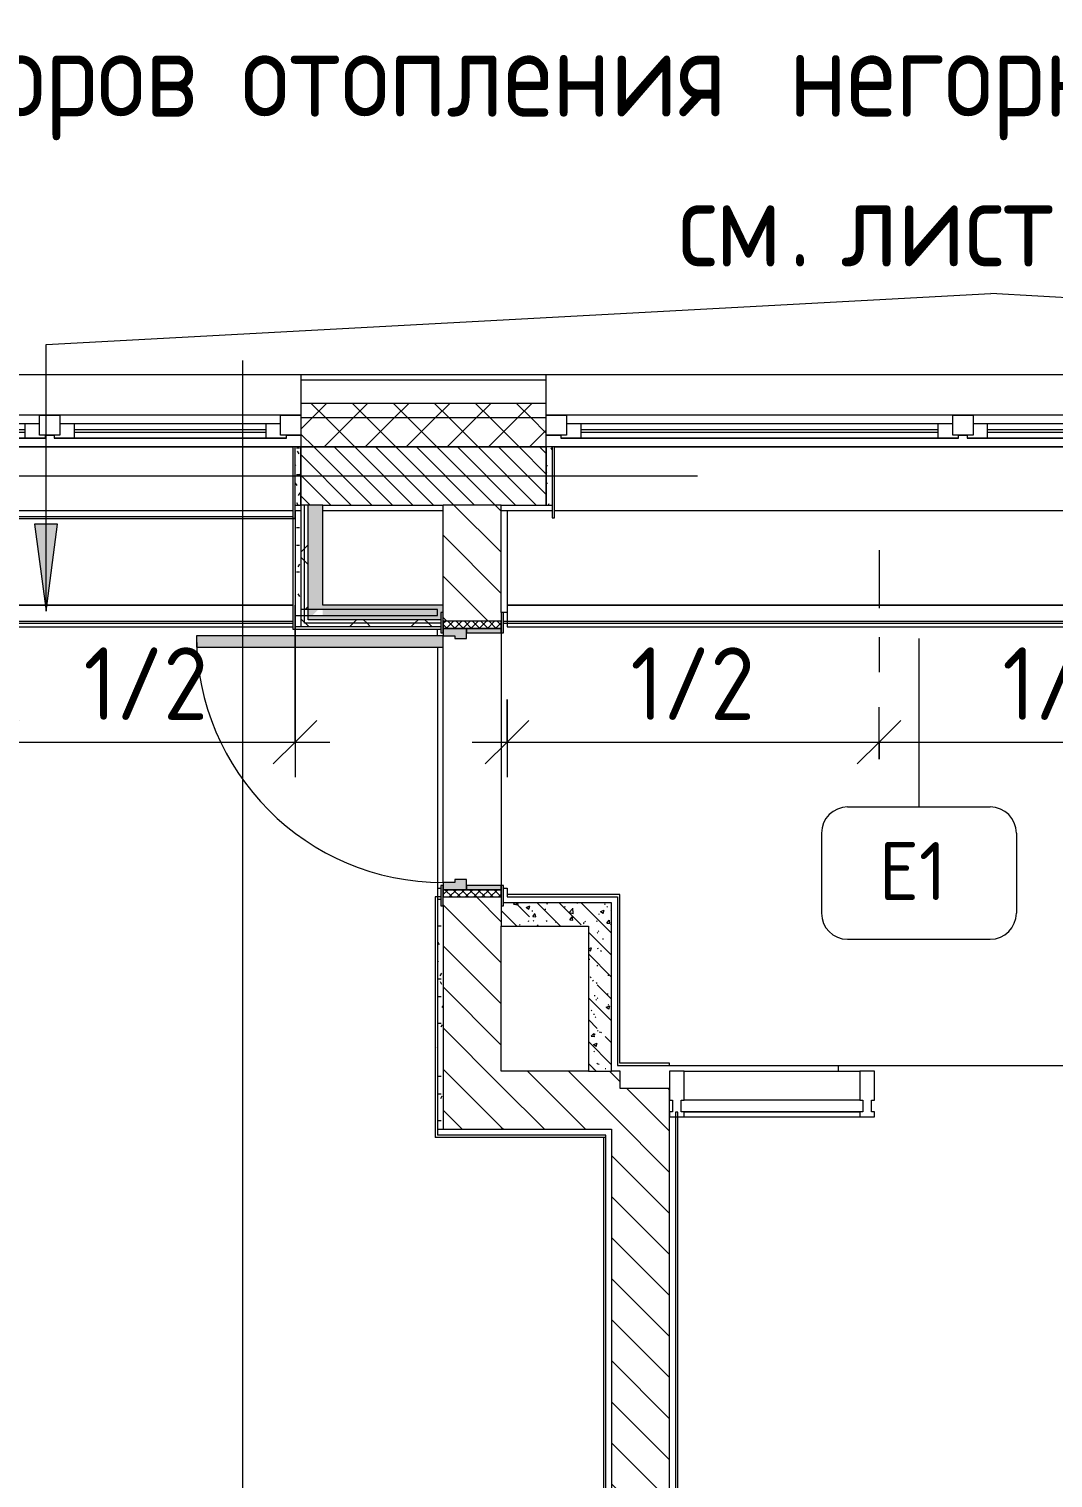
# Model space of a CAD drawing. Header units: millimetres. Extents: x -7229 to 200285, y -8553 to 29000.
# Drawn here: x 152079 to 155606, y 23549 to 28540 of the extents above; entities that cross this region are included whole.
import ezdxf

# ---------------------------------------------------------------- set-up
doc = ezdxf.new("R2010")
doc.units = ezdxf.units.MM
doc.linetypes.add('ADSK_Штрих_ш2 п1', pattern=[300, 200, -100])
doc.linetypes.add('Осевая', pattern=[15875, 3175, -2381.25, 7937.5, -2381.25])
for name, color, linetype, lineweight in [('A-ANNO-DIMS', 7, 'Continuous', 9), ('A-ANNO-DIMS-100', 7, 'Continuous', 9), ('A-DETL-4', 7, 'ADSK_Штрих_ш2 п1', 9), ('A-GLAZ-2', 7, 'Continuous', 9), ('A-GLAZ-CWMG-3', 7, 'Continuous', 9), ('A-WALL-2', 7, 'Continuous', 9), ('A-WALL-4', 7, 'Continuous', 13), ('G-ANNO-TEXT', 7, 'Continuous', 9), ('I-WALL-7', 7, 'Continuous', 9), ('Марки для знаков', 7, 'Continuous', 9), ('Оси', 7, 'Continuous', 9), ('Оси-2', 7, 'Осевая', 9)]:
    doc.layers.add(name, color=color, linetype=linetype, lineweight=lineweight)
for name, color, linetype, lineweight, true_color in [('A-DOOR-5', 7, 'Continuous', 9, 0xaaaaaa), ('A-DOOR-6', 7, 'Continuous', 9, 0xe2e2e2), ('A-DOOR-FRAM-4', 7, 'Continuous', 9, 0xe2e2e2), ('A-DOOR-FRAM-5', 7, 'Continuous', 9, 0xaaaaaa), ('A-FLOR-3', 7, 'Continuous', 9, 0xaaaaaa), ('I-WALL-1', 7, 'Continuous', 5, 0xe7e7e7), ('I-WALL-8', 7, 'Continuous', 9, 0x787878), ('I-WALL-9', 9, 'Continuous', 9, 0x808080)]:
    doc.layers.add(name, color=color, linetype=linetype, lineweight=lineweight, true_color=true_color)
doc.styles.add('GOST Common_1', font='GOST_Common.ttf', dxfattribs={"height": 200})
doc.styles.add('GOST Common_2', font='GOST_Common.ttf', dxfattribs={"width": 0.9, "height": 300})
doc.styles.add('ISOCPEUR_1', font='isocpeur.ttf', dxfattribs={"width": 0.9, "height": 250})
doc.dimstyles.new('ISO-2_5_0_9К_БОЛЬШОЙ', dxfattribs={"dimscale": 304.8, "dimtxt": 248.995294, "dimasz": 0.492126, "dimexe": 0.393701, "dimexo": 0.984252, "dimgap": 0, "dimtad": 1, "dimdec": 0, "dimrnd": 10, "dimzin": 0, "dimdsep": 46, "dimtxsty": 'ISOCPEUR_1', "dimblk1": 'OBLIQUE', "dimblk2": 'OBLIQUE', "dimsah": 1, "dimcen": 0.09, "dimdle": 0.393701, "dimazin": 0, "dimtfac": 1, "dimtdec": 4, "dimtix": 1, "dimtmove": 0, "dimatfit": 3, "dimfxl": 1, "dimtvp": 1, "dimtolj": 1, "dimtzin": 0, "dimarcsym": 2})
pattern_1 = [(135, (96155.96, 0), (-70.71068, -70.71068), [])]
pattern_2 = [(45, (96155.96, 0), (-70.71068, 70.71068), []), (135, (96155.96, 0), (-70.71068, -70.71068), [])]
pattern_3 = [(135, (96155.96, 0), (-75.43415, -75.43415), [106.68, -17.78, 3.556, -17.78]), (135, (96155.96, 75.39), (-75.43415, -75.43415), []), (50, (96155.96, 0), (127.52922, -11.15758), [13.335, -146.685]), (355, (96155.96, 0), (-24.66966, 133.74002), [10.668, -117.348]), (100.451, (96166.59, -0.93), (102.85973, 122.58178), [11.333, -124.663]), (46.184, (96155.96, 35.56), (189.75516, -29.43036), [20.002, -220.027]), (96.636, (96171.77, 33.1), (166.1822, 173.1996), [17, -186.995]), (351.184, (96155.96, 35.56), (166.18393, 173.1976), [16.002, -176.022]), (21, (96173.74, 26.67), (106.13027, -71.58603), [13.335, -146.685]), (326, (96173.74, 26.67), (43.26188, 128.93175), [10.668, -117.348]), (71.451, (96182.58, 20.7), (149.39198, 57.34505), [11.333, -124.663]), (37.5, (96155.96, 0), (2.162228, 59.188357), [3.353, -112.573, 3.353, -115.773, -117.792]), (37.5, (96155.96, 0), (2.162228, 59.188357), [-235.052, 3.353, -114.44]), (7.5, (96155.96, 0), (46.77386, 70.12615), [3.353, -64.567, 3.353, -109.906, -44.894]), (7.5, (96155.96, 0), (46.77386, 70.12615), [-181.178, 3.353, -41.542]), (327.5, (96116.31, 0), (94.91367, -4.010093), [3.353, -41.097, 3.353, -135.331, -184.023]), (327.5, (96116.31, 0), (94.91367, -4.010093), [-183.134, 3.353, -180.67]), (317.5, (96098.53, 0), (103.69057, 17.79882), [3.353, -54.432, 3.353, -88.748, -130.683]), (317.5, (96098.53, 0), (103.69057, 17.79882), [-149.885, 3.353, -127.33])]
pattern_4 = [(45, (96155.96, 0), (-106.066, 106.066), []), (135, (96155.96, 0), (-106.066, -106.066), [])]
pattern_5 = [(0, (96155.96, 0), (121.92, 30.48), [10.058, -81.382, 10.058, -81.382, -487.68]), (0, (96155.96, 0), (121.92, 30.48), [-182.88, 10.058, -172.822, 10.058, -81.382, -213.36]), (0, (96155.96, 0), (121.92, 30.48), [-457.2, 10.058, -50.902, 10.058, -142.342]), (120, (96201.68, 15.24), (-87.356454, 90.345817), [10.058, -81.382, 10.058, -81.382, -487.68]), (120, (96201.68, 15.24), (-87.356454, 90.345817), [-182.88, 10.058, -172.822, 10.058, -81.382, -213.36]), (120, (96201.68, 15.24), (-87.356454, 90.345817), [-457.2, 10.058, -50.902, 10.058, -142.342]), (240, (96216.92, 76.2), (-34.563546, -120.825817), [10.058, -81.382, 10.058, -81.382, -487.68]), (240, (96216.92, 76.2), (-34.563546, -120.825817), [-182.88, 10.058, -172.822, 10.058, -81.382, -213.36]), (240, (96216.92, 76.2), (-34.563546, -120.825817), [-457.2, 10.058, -50.902, 10.058, -142.342])]

# ---------------------------------------------------------------- blocks, each defined once
blk = doc.blocks.new('Прямоугольный импост - Импост структурный с накладкой - 160мм Темный-32302292-План монтажа зашивок 1 этажа  в осях 12-23 лист 1')
at = {"layer": 'A-GLAZ-CWMG-3'}
for p, q in [((-50, 40), (-50, 140)), ((-50, 140), (0, 140)), ((0, 140), (0, 40)), ((-40, 40), (-50, 40)), ((-50, -17), (-50, 0)), ((-50, 0), (-40, 0)), ((-40, 0), (-40, 40)), ((-10, 40), (-10, 0)), ((0, 40), (-10, 40)), ((-10, 0), (0, 0)), ((0, 0), (0, -17)), ((0, -17), (-50, -17))]:
    blk.add_line(p, q, dxfattribs=at)
blk = doc.blocks.new('110_Дверь_СКБ_1Ст_Внутренняя1 - Д-11л 950х2100-32173567-План монтажа зашивок 1 этажа  в осях 12-23 лист 1')
at = {"layer": 'A-DOOR-5'}
h = blk.add_hatch(dxfattribs=at)
h.set_pattern_fill('FP_16', color=256, style=0, pattern_type=2)
h.set_pattern_definition([(135, (1826.41, 164.685), (-14.14214, -14.14214), []), (225, (1826.41, 164.685), (14.14214, -14.14214), [])])
h.paths.add_polyline_path([(462.5, -100), (487.5, -100), (487.5, 100), (462.5, 100)])
at = {"layer": 'A-DOOR-6'}
h = blk.add_hatch(color=256, dxfattribs=at)
h.paths.add_polyline_path([(-437.5, 20), (-402.5, 20), (-402.5, 60), (-412.5, 60), (-412.5, 100), (-437.5, 100)])
h.paths.add_polyline_path([(427.5, 20), (462.5, 20), (462.5, 100), (437.5, 100), (437.5, 60), (427.5, 60), (427.5, 44)])
at = {"layer": 'A-DOOR-FRAM-4'}
for points in [[(397.5, 590), (397.5, 100), (437.5, 100), (437.5, 950), (397.5, 950), (397.5, 590.4)], [(-492.5, 100), (-422.5, 100), (-422.5, 108), (-492.5, 108)], [(447.5, 108), (447.5, 100), (517.5, 100), (517.5, 108), (459.5, 108)], [(-437.5, -100), (-422.5, -100), (-422.5, 20), (-437.5, 20)], [(447.5, -100), (462.5, -100), (462.5, 20), (447.5, 20)], [(-492.5, -100), (-492.5, -108), (-422.5, -108), (-422.5, -100), (-482.5, -100)], [(447.5, -102.3), (447.5, -108), (517.5, -108), (517.5, -100), (447.5, -100)]]:
    blk.add_hatch(color=256, dxfattribs=at).paths.add_polyline_path(points)
at = {"layer": 'A-DOOR-FRAM-5'}
h = blk.add_hatch(dxfattribs=at)
h.set_pattern_fill('FP_17', color=256, style=0, pattern_type=2)
h.set_pattern_definition([(45, (-296.384, 164.685), (-14.1421, 14.1421), []), (135, (-296.384, 164.685), (-14.1421, -14.1421), [])])
h.paths.add_polyline_path([(-462.5, -100), (-437.5, -100), (-437.5, 100), (-462.5, 100)])
at = {"layer": 'A-DOOR-5'}
for p, q in [((437.5, 950), (397.5, 950)), ((397.5, 950), (397.5, 100)), ((437.5, 100), (437.5, 950)), ((397.5, 100), (437.5, 100))]:
    blk.add_line(p, q, dxfattribs=at)
blk.add_arc((437.5, 100), 850, 90, 180, dxfattribs=at)
at = {"layer": 'A-DOOR-FRAM-5'}
for p, q in [((-422.5, 108), (-492.5, 108)), ((-492.5, 108), (-492.5, 100)), ((-492.5, 100), (-422.5, 100)), ((-437.5, 100), (-462.5, 100)), ((-462.5, 100), (-462.5, -100)), ((-412.5, 100), (-437.5, 100)), ((-437.5, 100), (-437.5, 20)), ((-437.5, -100), (-437.5, 100)), ((-422.5, 100), (-437.5, 100)), ((-437.5, 100), (-437.5, 99)), ((-422.5, 100), (-422.5, 108)), ((-422.5, 99), (-422.5, 100)), ((-412.5, 60), (-412.5, 100)), ((437.5, 100), (437.5, 60)), ((462.5, 100), (437.5, 100)), ((517.5, 108), (447.5, 108)), ((447.5, 108), (447.5, 100)), ((462.5, 100), (447.5, 100)), ((447.5, 100), (447.5, 99)), ((447.5, 100), (517.5, 100)), ((462.5, 20), (462.5, 100)), ((487.5, 100), (462.5, 100)), ((462.5, 100), (462.5, -100)), ((462.5, 99), (462.5, 100)), ((487.5, -100), (487.5, 100)), ((517.5, 100), (517.5, 108)), ((-437.5, 99), (-422.5, 99)), ((-402.5, 60), (-412.5, 60)), ((-402.5, 20), (-402.5, 60)), ((437.5, 60), (427.5, 60)), ((427.5, 60), (427.5, 20)), ((447.5, 99), (462.5, 99)), ((-437.5, 20), (-402.5, 20)), ((-422.5, 20), (-437.5, 20)), ((-437.5, 20), (-437.5, -100)), ((-422.5, -100), (-422.5, 20)), ((427.5, 20), (462.5, 20)), ((462.5, 20), (447.5, 20)), ((447.5, 20), (447.5, -100)), ((462.5, -100), (462.5, 20)), ((-422.5, -100), (-492.5, -100)), ((-492.5, -100), (-492.5, -108)), ((-492.5, -108), (-422.5, -108)), ((-462.5, -100), (-437.5, -100)), ((-437.5, -100), (-422.5, -100)), ((-422.5, -108), (-422.5, -100)), ((447.5, -100), (462.5, -100)), ((517.5, -100), (447.5, -100)), ((447.5, -100), (447.5, -108)), ((447.5, -108), (517.5, -108)), ((462.5, -100), (487.5, -100)), ((517.5, -108), (517.5, -100))]:
    blk.add_line(p, q, dxfattribs=at)
blk = doc.blocks.new('PNS_Панель прямоугольная - Нр_Стекло - 40мм-32305525-План монтажа зашивок 1 этажа  в осях 12-23 лист 1')
at = {"layer": 'A-GLAZ-2'}
for p, q in [((-312.5, 0), (312.5, 0)), ((302.5, 0), (-302.5, 0)), ((-302.5, -40), (302.5, -40))]:
    blk.add_line(p, q, dxfattribs=at)
blk = doc.blocks.new('Прямоугольный импост - Импост структурный с накладкой - 160мм Темный-32302294-План монтажа зашивок 1 этажа  в осях 12-23 лист 1')
at = {"layer": 'A-GLAZ-CWMG-3'}
for p, q in [((-25, 40), (-25, 140)), ((-25, 140), (25, 140)), ((25, 140), (25, 40)), ((-15, 40), (-25, 40)), ((-25, -17), (-25, 0)), ((-25, 0), (-15, 0)), ((-15, 0), (-15, 40)), ((15, 40), (15, 0)), ((25, 40), (15, 40)), ((15, 0), (25, 0)), ((25, 0), (25, -17)), ((25, -17), (-25, -17))]:
    blk.add_line(p, q, dxfattribs=at)
blk = doc.blocks.new('Прямоугольный импост - Импост структурный с накладкой - 160мм Темный-32305521-План монтажа зашивок 1 этажа  в осях 12-23 лист 1')
at = {"layer": 'A-GLAZ-CWMG-3'}
for p, q in [((58180, 24950), (58785, 24950)), ((58180, 24793), (58785, 24793))]:
    blk.add_line(p, q, dxfattribs=at)
blk = doc.blocks.new('120_Окно_СКБ_2Ст - 120_Окно_СКБ_2Ст 2100х2400 _мал створка справа_-19092174-План монтажа зашивок 1 этажа  в осях 12-23 лист 1')
at = {"layer": 'A-GLAZ-2'}
for p, q in [((-1050, -75), (-1050, -5)), ((-1050, -5), (-980, -5)), ((1050, -5), (-1050, -5)), ((-980, -5), (-980, -75)), ((150, -35), (-980, -35)), ((-980, -35), (-980, -75)), ((-930, -85), (-930, -35)), ((100, -85), (100, -35)), ((150, -75), (150, -5)), ((150, -5), (220, -5)), ((150, -75), (150, -35)), ((220, -5), (220, -75)), ((980, -35), (220, -35)), ((220, -35), (220, -75)), ((270, -85), (270, -35)), ((930, -85), (930, -35)), ((980, -75), (980, -5)), ((980, -5), (1050, -5)), ((980, -75), (980, -35)), ((1050, -5), (1050, -75)), ((-980, -75), (-1050, -75)), ((-1050, -75), (-1000, -75)), ((-980, -75), (-1000, -75)), ((-1000, -75), (-1000, -85)), ((-1000, -85), (170, -85)), ((170, -85), (-1000, -85)), ((-930, -55), (100, -55)), ((100, -65), (-930, -65)), ((220, -75), (150, -75)), ((170, -75), (150, -75)), ((170, -75), (200, -75)), ((170, -85), (170, -75)), ((220, -75), (200, -75)), ((200, -75), (200, -85)), ((200, -85), (1000, -85)), ((1000, -85), (200, -85)), ((270, -55), (930, -55)), ((930, -65), (270, -65)), ((1050, -75), (980, -75)), ((1000, -75), (980, -75)), ((1000, -75), (1050, -75)), ((1000, -85), (1000, -75))]:
    blk.add_line(p, q, dxfattribs=at)
blk = doc.blocks.new('120_Окно_СКБ_2Ст - 120_Окно_СКБ_2Ст 2300х2400 _мал створка справа_-19949978-План монтажа зашивок 1 этажа  в осях 12-23 лист 1')
at = {"layer": 'A-GLAZ-2'}
for p, q in [((-1150, -75), (-1150, -5)), ((-1150, -5), (-1080, -5)), ((1150, -5), (-1150, -5)), ((-1080, -5), (-1080, -75)), ((250, -35), (-1080, -35)), ((-1080, -35), (-1080, -75)), ((-1030, -85), (-1030, -35)), ((200, -85), (200, -35)), ((250, -75), (250, -5)), ((250, -5), (320, -5)), ((250, -75), (250, -35)), ((320, -5), (320, -75)), ((1080, -35), (320, -35)), ((320, -35), (320, -75)), ((370, -85), (370, -35)), ((1030, -85), (1030, -35)), ((1080, -75), (1080, -5)), ((1080, -5), (1150, -5)), ((1080, -75), (1080, -35)), ((1150, -5), (1150, -75)), ((-1080, -75), (-1150, -75)), ((-1150, -75), (-1100, -75)), ((-1080, -75), (-1100, -75)), ((-1100, -75), (-1100, -85)), ((-1100, -85), (270, -85)), ((270, -85), (-1100, -85)), ((-1030, -55), (200, -55)), ((200, -65), (-1030, -65)), ((320, -75), (250, -75)), ((270, -75), (250, -75)), ((270, -75), (300, -75)), ((270, -85), (270, -75)), ((320, -75), (300, -75)), ((300, -75), (300, -85)), ((300, -85), (1100, -85)), ((1100, -85), (300, -85)), ((370, -55), (1030, -55)), ((1030, -65), (370, -65)), ((1150, -75), (1080, -75)), ((1100, -75), (1080, -75)), ((1100, -75), (1150, -75)), ((1100, -85), (1100, -75))]:
    blk.add_line(p, q, dxfattribs=at)
blk = doc.blocks.new('Зашивка приборов отопления8 - Зашивка приборов отопления-33277697-План монтажа зашивок 1 этажа  в осях 12-23 лист 1')
at = {"layer": 'A-WALL-2'}
for p, q in [((52060.5, 26860), (52060.5, 26852)), ((54112, 26880), (52068, 26880)), ((52068, 26555), (54112, 26555)), ((54112, 26555), (52068, 26555)), ((52068, 26480), (54112, 26480))]:
    blk.add_line(p, q, dxfattribs=at)
blk = doc.blocks.new('Зашивка приборов отопления9 - Зашивка приборов отопления-33277916-План монтажа зашивок 1 этажа  в осях 12-23 лист 1')
at = {"layer": 'A-WALL-2'}
for p, q in [((51570, 26880), (51570, 26555)), ((51725, 26880), (51570, 26880)), ((53977, 26880), (51733, 26880)), ((54140, 26880), (53985, 26880)), ((54140, 26852), (54140, 26880)), ((51570, 26555), (54132, 26555)), ((54132, 26555), (51570, 26555)), ((51570, 26555), (51570, 26480)), ((51570, 26480), (54132, 26480))]:
    blk.add_line(p, q, dxfattribs=at)
blk = doc.blocks.new('DIMBLOCK61-План монтажа зашивок 1 этажа  в осях 12-23 лист 1')
at = {"layer": 'A-ANNO-DIMS-100'}
for p, q in [((152996, 26555), (152996, 25963.2)), ((152996, 26083.2), (152996, 26555)), ((151970, 26084), (151970, 25963.2)), ((151970, 26083.2), (151970, 26084)), ((151970, 26083.2), (153116, 26083.2))]:
    blk.add_line(p, q, dxfattribs=at)
at = {"layer": 'A-ANNO-DIMS-100', "lineweight": 20}
for p, q in [((151970, 26083.2), (152045, 26158.2)), ((152996, 26083.2), (153071, 26158.2)), ((151970, 26083.2), (151895, 26008.2)), ((152996, 26083.2), (152921, 26008.2))]:
    blk.add_line(p, q, dxfattribs=at)
at = {"layer": 'A-ANNO-DIMS-100', "color": 0, "insert": (152267.5, 26409.8), "char_height": 250, "width": 517.144, "attachment_point": 1, "line_spacing_factor": 1.149209, "style": 'ISOCPEUR_1'}
blk.add_mtext('1/2', dxfattribs=at)
blk = doc.blocks.new('_Oblique')
at = {"color": 0, "linetype": 'ByBlock', "lineweight": -2}
blk.add_line((-0.5, -0.5), (0.5, 0.5), dxfattribs=at)
blk = doc.blocks.new('DIMBLOCK66-План монтажа зашивок 1 этажа  в осях 12-23 лист 1')
at = {"layer": 'A-ANNO-DIMS-100'}
for p, q in [((153726, 26230), (153726, 25963.2)), ((153726, 26083.2), (153726, 26230)), ((155007, 26024.3), (155007, 26203.2)), ((153606, 26083.2), (155007, 26083.2)), ((155007, 26083.2), (155007, 26024.3))]:
    blk.add_line(p, q, dxfattribs=at)
at = {"layer": 'A-ANNO-DIMS-100', "lineweight": 20}
for p, q in [((153726, 26083.2), (153801, 26158.2)), ((155007, 26083.2), (155082, 26158.2)), ((153726, 26083.2), (153651, 26008.2)), ((155007, 26083.2), (154932, 26008.2))]:
    blk.add_line(p, q, dxfattribs=at)
at = {"layer": 'A-ANNO-DIMS-100', "color": 0, "insert": (154151, 26409.8), "char_height": 250, "width": 517.144, "attachment_point": 1, "line_spacing_factor": 1.149209, "style": 'ISOCPEUR_1'}
blk.add_mtext('1/2', dxfattribs=at)
blk = doc.blocks.new('DIMBLOCK67-План монтажа зашивок 1 этажа  в осях 12-23 лист 1')
at = {"layer": 'A-ANNO-DIMS-100'}
for p, q in [((155007, 26024.3), (155007, 26203.2)), ((156288, 26172), (156288, 25963.2)), ((156288, 26083.2), (156288, 26172)), ((155007, 26083.2), (156408, 26083.2)), ((155007, 26083.2), (155007, 26024.3))]:
    blk.add_line(p, q, dxfattribs=at)
at = {"layer": 'A-ANNO-DIMS-100', "lineweight": 20}
for p, q in [((155007, 26083.2), (155082, 26158.2)), ((156288, 26083.2), (156363, 26158.2)), ((155007, 26083.2), (154932, 26008.2)), ((156288, 26083.2), (156213, 26008.2))]:
    blk.add_line(p, q, dxfattribs=at)
at = {"layer": 'A-ANNO-DIMS-100', "color": 0, "insert": (155432, 26409.8), "char_height": 250, "width": 517.144, "attachment_point": 1, "line_spacing_factor": 1.149209, "style": 'ISOCPEUR_1'}
blk.add_mtext('1/2', dxfattribs=at)
blk = doc.blocks.new('Марка_Знаки - В прямоуг_Наименование краткое-30718135-План монтажа зашивок 1 этажа  в осях 12-23 лист 1')
at = {"layer": 'Марки для знаков'}
for p, q in [((-2.455, 2.278), (2.455, 2.278)), ((-3.355, 1.378), (-3.355, -1.384)), ((3.355, 1.378), (3.355, -1.378)), ((-2.461, -2.278), (2.455, -2.278))]:
    blk.add_line(p, q, dxfattribs=at)
for centre, radius, start, end in [((-2.455, 1.378), 0.9, 90, 180), ((2.455, 1.378), 0.9, 0, 90), ((-2.461, -1.384), 0.893, 180, 270), ((2.455, -1.378), 0.9, 270, 0)]:
    blk.add_arc(centre, radius, start, end, dxfattribs=at)

msp = doc.modelspace()

# ---------------------------------------------------------------- hatches: boundary and pattern name
at = {"layer": 'A-WALL-2'}
h = msp.add_hatch(dxfattribs=at)
h.set_pattern_fill('FP_133', color=256, style=0, pattern_type=2)
h.set_pattern_definition(pattern_2)
h.paths.add_polyline_path([(178830.4, 27200), (180661.6, 27200), (180661.6, 27250), (176506, 27250), (176506, 27200), (178104.9, 27200)])
h.paths.add_polyline_path([(172906, 27200), (173406, 27200), (173406, 27250), (172506, 27250), (172506, 27200)])
h.paths.add_polyline_path([(170406, 27200), (170406, 27250), (169066, 27250), (169066, 27200), (170124.4, 27200)])
h.paths.add_polyline_path([(166496.9, 27200), (166966, 27200), (166966, 27250), (164366, 27250), (164366, 27200), (166466, 27200)])
h.paths.add_polyline_path([(162916, 27200), (163266, 27200), (163266, 27250), (162316, 27250), (162316, 27200), (162869.4, 27200)])
h.paths.add_polyline_path([(157216, 27200), (157216, 27250), (156161, 27250), (156161, 27200), (156916, 27200)])
h.paths.add_polyline_path([(153016, 27200), (153861, 27200), (153861, 27250), (153016, 27250), (153016, 27206.1)])
h.paths.add_polyline_path([(150016, 27200), (150916, 27200), (150916, 27250), (150016, 27250), (150016, 27210)])
h.paths.add_polyline_path([(147916, 27200), (147916, 27250), (147016, 27250), (147016, 27200), (147633.9, 27200)])
h.paths.add_polyline_path([(144006.4, 27200), (144916, 27200), (144916, 27250), (143816, 27250), (143816, 27200)])
h.paths.add_polyline_path([(138916, 27200), (140716, 27200), (140716, 27250), (138316, 27250), (138316, 27200)])
h = msp.add_hatch(dxfattribs=at)
h.set_pattern_fill('FP_133', color=256, style=0, pattern_type=2)
h.set_pattern_definition(pattern_2)
h.paths.add_polyline_path([(180256, 27100), (180661.6, 27100), (180661.6, 27200), (176506, 27200), (176506, 27100), (179581.1, 27100)])
h.paths.add_polyline_path([(166466, 27100), (166966, 27100), (166966, 27200), (164366, 27200), (164366, 27110), (164398, 27110), (164398, 27102), (164366, 27102), (164366, 27100), (166132.6, 27100)])
h.paths.add_polyline_path([(169066, 27100), (170406, 27100), (170406, 27200), (169066, 27200), (169066, 27140)])
h.paths.add_polyline_path([(173026.4, 27100), (173406, 27100), (173406, 27200), (172506, 27200), (172506, 27100), (172906, 27100)])
h.paths.add_polyline_path([(153437.9, 27100), (153861, 27100), (153861, 27200), (153016, 27200), (153016, 27100)])
h.paths.add_polyline_path([(162316, 27100), (163266, 27100), (163266, 27102), (163234, 27102), (163234, 27110), (163266, 27110), (163266, 27200), (162316, 27200), (162316, 27140)])
h.paths.add_polyline_path([(138936, 27100), (140716, 27100), (140716, 27200), (138316, 27200), (138316, 27100), (138927.9, 27100)])
h.paths.add_polyline_path([(147916, 27100), (147916, 27200), (147016, 27200), (147016, 27100), (147633.9, 27100)])
h.paths.add_polyline_path([(156316, 27100), (157216, 27100), (157216, 27200), (156161, 27200), (156161, 27100)])
h.paths.add_polyline_path([(150535.9, 27100), (150916, 27100), (150916, 27200), (150016, 27200), (150016, 27100), (150316, 27100)])
h.paths.add_polyline_path([(144916, 27100), (144916, 27200), (143816, 27200), (143816, 27100), (144913.3, 27100)])
h = msp.add_hatch(dxfattribs=at)
h.set_pattern_fill('FP_137', color=256, style=0, pattern_type=2)
h.set_pattern_definition([(135, (96155.96, 0), (-35.35534, -35.35534), [])])
h.paths.add_polyline_path([(153506, 26900), (153861, 26900), (153861, 27100), (153016, 27100), (153016, 26900), (153437.9, 26900)])
h.paths.add_polyline_path([(147556, 26900), (147916, 26900), (147916, 27100), (147016, 27100), (147016, 26900), (147497.8, 26900)])
h.paths.add_polyline_path([(176806, 26900), (176806, 27100), (176506, 27100), (176506, 26900), (176653.9, 26900)])
h.paths.add_polyline_path([(156916, 26900), (157216, 26900), (157216, 27100), (156916, 27100), (156916, 26953.9)])
h.paths.add_polyline_path([(138936, 26900), (140716, 26900), (140716, 27100), (138916, 27100), (138916, 26900), (138927.9, 26900)])
h.paths.add_polyline_path([(163216, 26900), (163216, 27100), (162916, 27100), (162916, 26900)])
h.paths.add_polyline_path([(172906, 26900), (172906, 27100), (172506, 27100), (172506, 26900), (172584.1, 26900)])
h.paths.add_polyline_path([(150016, 26900), (150316, 26900), (150316, 27100), (150016, 27100), (150016, 26969.4)])
h.paths.add_polyline_path([(143825, 26900), (144316, 26900), (144316, 27100), (143816, 27100), (143816, 26900)])
h.paths.add_polyline_path([(170406, 26900), (170406, 27100), (170196, 27100), (170196, 26900)])
h.paths.add_polyline_path([(169696, 26900), (169696, 27100), (169066, 27100), (169066, 26900), (169398.9, 26900)])
h.paths.add_polyline_path([(166466, 26900), (166466, 27100), (164366, 27100), (164362, 26900), (165045.9, 26900)])
h.paths.add_polyline_path([(156161, 26900), (156316, 26900), (156316, 27100), (156161, 27100), (156161, 26936.5)])
at = {"layer": 'G-ANNO-TEXT'}
msp.add_hatch(color=256, dxfattribs=at).paths.add_polyline_path([(152138.2, 26534.5), (152177.7, 26834.5), (152098.7, 26834.5)])
at = {"layer": 'I-WALL-1'}
for points in [[(153091, 26505), (153091, 26520), (153056, 26520), (153076, 26540), (153091, 26540), (153091, 26900), (153041, 26900), (153041, 26505)], [(153437.9, 26505), (153498, 26505), (153498, 26530), (153506, 26530), (153506, 26555), (153091, 26555), (153091, 26505)]]:
    msp.add_hatch(color=256, dxfattribs=at).paths.add_polyline_path(points)
at = {"layer": 'I-WALL-7'}
h = msp.add_hatch(dxfattribs=at)
h.set_pattern_fill('FP_179', color=256, style=0, pattern_type=2)
h.set_pattern_definition(pattern_4)
h.paths.add_polyline_path([(153016, 26480), (153028.5, 26480), (153027.6, 26520), (153016, 26520)])
h.paths.add_polyline_path([(153027, 26540), (153028.5, 26540), (153028.5, 26900), (153016, 26900), (153016, 26540)])
h = msp.add_hatch(dxfattribs=at)
h.set_pattern_fill('FP_179', color=256, style=0, pattern_type=2)
h.set_pattern_definition(pattern_4)
h.paths.add_polyline_path([(153028.5, 26492.5), (153041, 26492.5), (153040.5, 26520), (153028.5, 26520)])
h.paths.add_polyline_path([(153039.9, 26540), (153041, 26540), (153041, 26900), (153028.5, 26900), (153028.5, 26540)])
h = msp.add_hatch(dxfattribs=at)
h.set_pattern_fill('FP_136', color=256, style=0, pattern_type=2)
h.set_pattern_definition(pattern_1)
h.paths.add_polyline_path([(153706, 24750), (153706, 25550), (153506, 25550), (153506, 24750), (153515.8, 24750)])
h.paths.add_polyline_path([(153506, 26500), (153706, 26500), (153706, 26900), (153506, 26900), (153506, 26530)])
h = msp.add_hatch(dxfattribs=at)
h.set_pattern_fill('FP_179', color=256, style=0, pattern_type=2)
h.set_pattern_definition(pattern_4)
h.paths.add_polyline_path([(153437.9, 26492.5), (153498, 26492.7), (153498, 26505), (153041, 26505), (153041, 26492.5), (153091, 26492.5)])
h = msp.add_hatch(dxfattribs=at)
h.set_pattern_fill('FP_179', color=256, style=0, pattern_type=2)
h.set_pattern_definition(pattern_4)
h.paths.add_polyline_path([(153091, 26480), (153498, 26480), (153498, 26492.5), (153028.5, 26492.5), (153028.5, 26480), (153041, 26480)])
h = msp.add_hatch(dxfattribs=at)
h.set_pattern_fill('FP_136', color=256, style=0, pattern_type=2)
h.set_pattern_definition(pattern_1)
h.paths.add_polyline_path([(154066, 24750), (154086, 24750), (154086, 24890), (154116, 24890), (154116, 24950), (153706, 24950), (153706, 24750)])
h = msp.add_hatch(dxfattribs=at)
h.set_pattern_fill('FP_136', color=256, style=0, pattern_type=2)
h.set_pattern_definition(pattern_1)
h.paths.add_polyline_path([(154286, 20720), (154286, 24890), (154086, 24890), (154086, 20720)])
at = {"layer": 'I-WALL-8'}
h = msp.add_hatch(dxfattribs=at)
h.set_pattern_fill('FP_138', color=256, style=0, pattern_type=2)
h.set_pattern_definition(pattern_3)
h.paths.add_polyline_path([(153714, 25450), (154006, 25450), (154006, 25530), (153714, 25530), (153714, 25520), (153706, 25520), (153706, 25450)])
h = msp.add_hatch(dxfattribs=at)
h.set_pattern_fill('FP_138', color=256, style=0, pattern_type=2)
h.set_pattern_definition(pattern_3)
h.paths.add_polyline_path([(154006, 24950), (154086, 24950), (154086, 25530), (154006, 25530), (154006, 25079)])
at = {"layer": 'I-WALL-9'}
h = msp.add_hatch(dxfattribs=at)
h.set_pattern_fill('FP_178', color=256, style=0, pattern_type=2)
h.set_pattern_definition(pattern_5)
h.paths.add_polyline_path([(152996, 26900), (153016, 26900), (153016, 27100), (152996, 27100), (152996, 27086.2)])
h = msp.add_hatch(dxfattribs=at)
h.set_pattern_fill('FP_178', color=256, style=0, pattern_type=2)
h.set_pattern_definition(pattern_5)
h.paths.add_polyline_path([(153881, 26900), (153881, 27100), (153861, 27100), (153861, 26900)])
h = msp.add_hatch(dxfattribs=at)
h.set_pattern_fill('FP_178', color=256, style=0, pattern_type=2)
h.set_pattern_definition(pattern_5)
h.paths.add_polyline_path([(153016, 26540), (153016, 26880), (152996, 26880), (152996, 26540)])
h = msp.add_hatch(dxfattribs=at)
h.set_pattern_fill('FP_178', color=256, style=0, pattern_type=2)
h.set_pattern_definition(pattern_5)
h.paths.add_polyline_path([(153056, 26520), (153091, 26520), (153091, 26540), (153076, 26540), (153073.5, 26537.6)])
h.paths.add_polyline_path([(153016, 26520), (153041, 26520), (153041, 26540), (152996, 26540), (152996, 26520)])
h = msp.add_hatch(dxfattribs=at)
h.set_pattern_fill('FP_178', color=256, style=0, pattern_type=2)
h.set_pattern_definition(pattern_5)
h.paths.add_polyline_path([(153506, 24750), (153506, 25520), (153498, 25520), (153498, 25550), (153486, 25550), (153486, 24750)])

# ---------------------------------------------------------------- linework, layer by layer
at = {"layer": 'A-DETL-4'}
msp.add_line((155007, 26744.3), (155007, 26324.3), dxfattribs=at)
at = {"layer": 'A-FLOR-3'}
for p, q in [((153726, 26530), (153714, 26530)), ((153486, 26450), (153486, 26472)), ((153486, 26410), (153486, 25550)), ((153486, 25580), (153498, 25580)), ((153714, 25580), (153726, 25580)), ((153726, 25580), (153726, 25558)), ((154286, 24970), (162936, 24970)), ((154866, 24970), (154866, 24950))]:
    msp.add_line(p, q, dxfattribs=at)
at = {"layer": 'A-WALL-2'}
for p, q in [((147916, 27350), (163266, 27350)), ((153016, 27350), (153016, 27100)), ((153861, 27100), (153861, 27350)), ((152988, 27100), (150944, 27100)), ((153016, 27100), (153016, 26900)), ((153861, 26900), (153861, 27100)), ((156133, 27100), (153889, 27100)), ((153091, 26900), (153506, 26900)), ((153706, 26900), (153861, 26900))]:
    msp.add_line(p, q, dxfattribs=at)
at = {"layer": 'A-WALL-4'}
for p, q in [((153861, 27330), (153016, 27330)), ((153861, 27250), (153016, 27250)), ((153861, 27200), (153016, 27200)), ((153861, 27100), (153016, 27100)), ((153016, 27100), (153861, 27100)), ((152996, 26852), (152996, 26540)), ((153028.5, 26492.5), (153028.5, 26900)), ((153041, 26505), (153041, 26900)), ((153706, 26900), (153506, 26900)), ((153498, 26505), (153041, 26505)), ((153498, 26492.5), (153028.5, 26492.5)), ((153506, 25520), (153506, 24750)), ((153706, 25520), (153706, 25450)), ((154006, 24950), (154086, 24950))]:
    msp.add_line(p, q, dxfattribs=at)
at = {"layer": 'G-ANNO-TEXT'}
for p, q in [((152138.2, 27452.3), (155392.3, 27628.9)), ((158343.3, 27452.3), (155392.3, 27628.9)), ((152138.2, 26534.5), (152138.2, 27452.3)), ((152177.7, 26834.5), (152098.7, 26834.5)), ((152098.7, 26834.5), (152138.2, 26534.5)), ((152138.2, 26534.5), (152177.7, 26834.5))]:
    msp.add_line(p, q, dxfattribs=at)
at = {"layer": 'I-WALL-7'}
for p, q in [((150944, 27100), (152988, 27100)), ((153016, 27100), (152988, 27100)), ((152988, 27100), (152988, 26855)), ((152996, 26855), (152996, 27100)), ((153016, 26900), (153016, 27100)), ((153889, 27100), (153861, 27100)), ((153861, 27100), (153861, 26900)), ((153881, 27100), (153881, 26856)), ((153889, 27100), (156133, 27100)), ((153889, 26856), (153889, 27100)), ((152996, 26852), (150936, 26852)), ((152988, 26880), (150944, 26880)), ((150944, 26860), (152988, 26860)), ((152988, 26855), (152996, 26855)), ((152988, 26852), (152988, 26472)), ((152996, 26900), (153016, 26900)), ((153016, 26880), (152996, 26880)), ((152996, 26880), (152996, 26852)), ((153016, 26900), (153016, 26480)), ((153091, 26900), (153016, 26900)), ((153091, 26555), (153091, 26900)), ((153506, 26880), (153091, 26880)), ((153506, 26530), (153506, 26900)), ((153706, 26530), (153706, 26900)), ((153881, 26880), (153706, 26880)), ((153861, 26900), (153881, 26900)), ((153881, 26856), (153889, 26856)), ((156133, 26880), (153889, 26880)), ((153506, 26555), (153091, 26555)), ((152996, 26480), (152996, 26540)), ((152996, 26520), (153486, 26520)), ((153486, 26540), (153016, 26540)), ((153486, 26520), (153486, 26540)), ((150944, 26500), (152988, 26500)), ((152988, 26492), (150944, 26492)), ((152988, 26472), (153498, 26472)), ((153498, 26480), (152996, 26480)), ((153706, 26460), (153706, 25590)), ((153714, 26500), (156288, 26500)), ((156288, 26492), (153714, 26492)), ((153506, 25600), (153506, 26410)), ((154114, 25558), (153726, 25558)), ((153726, 25558), (153726, 25550)), ((154114, 24978), (154114, 25558)), ((153478, 25550), (153478, 24722)), ((153498, 25550), (153478, 25550)), ((153486, 25550), (153486, 24730)), ((154086, 25530), (153714, 25530)), ((153726, 25550), (154106, 25550)), ((154086, 24950), (154086, 25530)), ((154106, 25550), (154106, 24970)), ((153706, 25450), (154006, 25450)), ((153706, 24950), (153706, 25450)), ((154006, 25450), (154006, 24950)), ((154106, 24970), (154286, 24970)), ((154286, 24978), (154114, 24978)), ((154286, 24970), (154286, 24978)), ((154006, 24950), (153706, 24950)), ((154116, 24950), (154086, 24950)), ((154116, 24890), (154116, 24950)), ((154286, 24890), (154116, 24890)), ((154286, 20450), (154286, 24890)), ((154306, 24809), (154306, 20420)), ((154314, 24809), (154306, 24809)), ((154314, 20420), (154314, 24809)), ((154066, 24722), (153478, 24722)), ((153486, 24750), (154086, 24750)), ((154066, 24730), (153486, 24730)), ((154058, 24722), (154058, 20748)), ((154066, 20740), (154066, 24730)), ((154086, 24750), (154086, 20720))]:
    msp.add_line(p, q, dxfattribs=at)
at = {"layer": 'Марки для знаков'}
msp.add_line((155144.5, 26440.7), (155144.5, 25859.8), dxfattribs=at)
at = {"layer": 'Оси'}
msp.add_line((152816, 24898.1), (152816, 27398.1), dxfattribs=at)
at = {"layer": 'Оси-2'}
for p, q in [((135332.1, 27000), (178356, 27000)), ((152816, 593.7), (152816, 24898.1))]:
    msp.add_line(p, q, dxfattribs=at)

# ---------------------------------------------------------------- block references
at = {"layer": 'A-DOOR-5', "rotation": 89.99999999999991}
msp.add_blockref('110_Дверь_СКБ_1Ст_Внутренняя1 - Д-11л 950х2100-32173567-План монтажа зашивок 1 этажа  в осях 12-23 лист 1', (153606, 26012.5), dxfattribs=at)
at = {"layer": 'A-GLAZ-2'}
for name, p in [('120_Окно_СКБ_2Ст - 120_Окно_СКБ_2Ст 2100х2400 _мал створка справа_-19092174-План монтажа зашивок 1 этажа  в осях 12-23 лист 1', (151966, 27215)), ('120_Окно_СКБ_2Ст - 120_Окно_СКБ_2Ст 2300х2400 _мал створка справа_-19949978-План монтажа зашивок 1 этажа  в осях 12-23 лист 1', (155011, 27215))]:
    msp.add_blockref(name, p, dxfattribs=at)
at = {"layer": 'A-GLAZ-2', "rotation": 180}
msp.add_blockref('PNS_Панель прямоугольная - Нр_Стекло - 40мм-32305525-План монтажа зашивок 1 этажа  в осях 12-23 лист 1', (154638.5, 24810), dxfattribs=at)
at = {"layer": 'A-GLAZ-CWMG-3', "extrusion": (0, 0, -1)}
for name, p in [('Прямоугольный импост - Импост структурный с накладкой - 160мм Темный-32302292-План монтажа зашивок 1 этажа  в осях 12-23 лист 1', (-154286, 24810)), ('Прямоугольный импост - Импост структурный с накладкой - 160мм Темный-32302294-План монтажа зашивок 1 этажа  в осях 12-23 лист 1', (-154966, 24810))]:
    msp.add_blockref(name, p, dxfattribs=at)
at = {"layer": 'A-GLAZ-CWMG-3'}
msp.add_blockref('Прямоугольный импост - Импост структурный с накладкой - 160мм Темный-32305521-План монтажа зашивок 1 этажа  в осях 12-23 лист 1', (96156, 0), dxfattribs=at)
at = {"layer": 'A-WALL-2'}
for name, p in [('Зашивка приборов отопления8 - Зашивка приборов отопления-33277697-План монтажа зашивок 1 этажа  в осях 12-23 лист 1', (98876, 0)), ('Зашивка приборов отопления9 - Зашивка приборов отопления-33277916-План монтажа зашивок 1 этажа  в осях 12-23 лист 1', (102156, 0))]:
    msp.add_blockref(name, p, dxfattribs=at)
at = {"layer": 'Марки для знаков', "xscale": 99.99999999999993, "yscale": 99.99999999999993, "zscale": 99.99999999999993}
msp.add_blockref('Марка_Знаки - В прямоуг_Наименование краткое-30718135-План монтажа зашивок 1 этажа  в осях 12-23 лист 1', (155144.5, 25632.1), dxfattribs=at)

# ---------------------------------------------------------------- texts
at = {"layer": 'G-ANNO-TEXT', "char_height": 300, "attachment_point": 1, "style": 'GOST Common_2'}
for s, insert, width in [('приборов', (151190.5, 28537.6), 1847.088), ('\\fGOST Common|b0|i0|c204|p34|;\\W.9; ', (152714.5, 28537.6), 115.443), ('\\fGOST Common|b0|i0|c204|p34|;\\W.9; ', (154601.6, 28537.6), 115.443), ('негорючей', (154696.9, 28537.6), 2135.695), ('отопления', (152809.8, 28537.6), 2171.771), ('см', (154315.9, 28021.6), 461.772), ('лист', (154875.5, 28021.6), 974.05), ('. ', (154696.9, 28021.6), 216.456)]:
    msp.add_mtext(s, dxfattribs=dict(at, insert=insert, width=width))
at = {"layer": 'Марки для знаков', "insert": (155007.5, 25739.1), "char_height": 200, "width": 296.624, "attachment_point": 1, "style": 'GOST Common_1'}
msp.add_mtext('E1', dxfattribs=at)

# ---------------------------------------------------------------- dimensions: what is measured, and where the dimension line sits
at = {"layer": 'A-ANNO-DIMS'}
for base, p1, p2, override, picture, middle in [((152996, 26083.2), (151970, 26384), (152996, 26855), {"dimpost": '<>', "dimfxl": 1128.945083}, 'DIMBLOCK61-План монтажа зашивок 1 этажа  в осях 12-23 лист 1', (152483, 26208.2)), ((155007, 26083.2), (153726, 26530), (155007, 26324.3), {"dimpost": '<>', "dimfxl": 1297.410316}, 'DIMBLOCK66-План монтажа зашивок 1 этажа  в осях 12-23 лист 1', (154366.5, 26208.2)), ((156288, 26083.2), (155007, 26324.3), (156288, 26472), {"dimpost": '<>', "dimfxl": 1289.486844}, 'DIMBLOCK67-План монтажа зашивок 1 этажа  в осях 12-23 лист 1', (155647.5, 26208.2))]:
    dim = msp.add_linear_dim(base=base, p1=p1, p2=p2, text='1/2', dimstyle='ISO-2_5_0_9К_БОЛЬШОЙ', override=override, dxfattribs=at)
    dim.commit()
    dim.dimension.update_dxf_attribs({"geometry": picture, "text_midpoint": middle})

doc.saveas('drawing.dxf')
